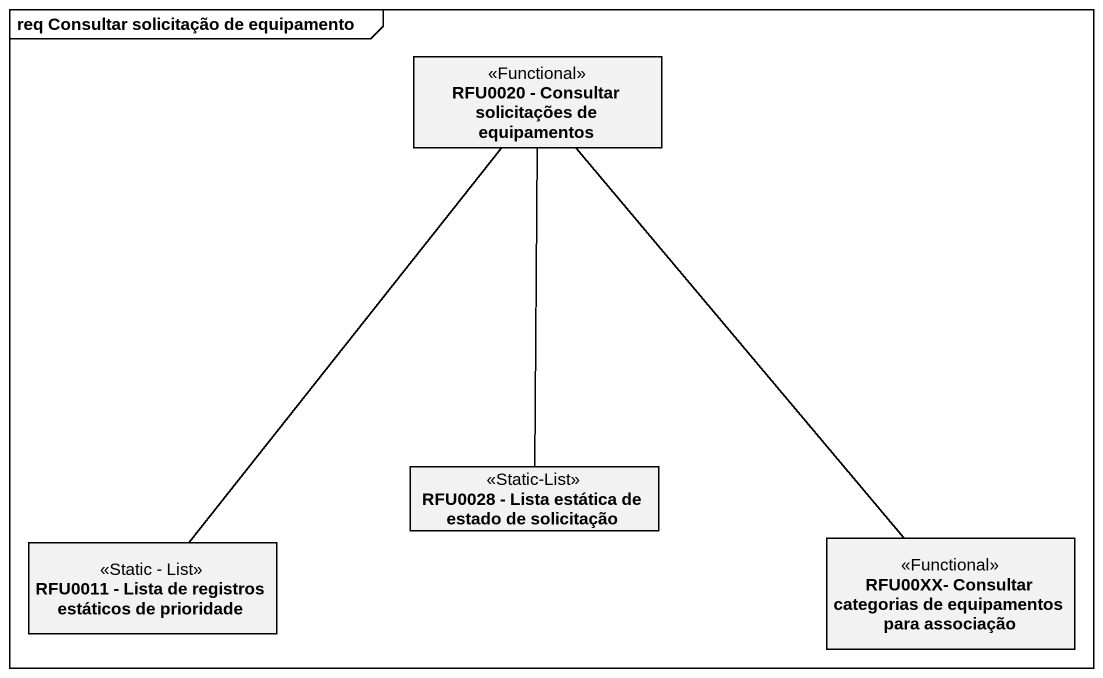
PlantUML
@startuml
mainframe req Consultar solicitação de equipamento
hide circle
hide empty members
class "RFU0020 - Consultar solicitações de equipamentos" as RFU0020_Consultar <<Functional>>
class "RFU0028 - Lista estática de estado de solicitação" as RFU0028_Lista_estática_de <<Static-List>>
class "RFU0011 - Lista de registros estáticos de prioridade" as RFU0011_Lista_de_registros <<Static - List>>
class "RFU00XX- Consultar categorias de equipamentos para associação" as RFU00XX_Consultar <<Functional>>
RFU0020_Consultar -- RFU0028_Lista_estática_de
RFU0020_Consultar -- RFU0011_Lista_de_registros
RFU00XX_Consultar -up- RFU0020_Consultar
@enduml
